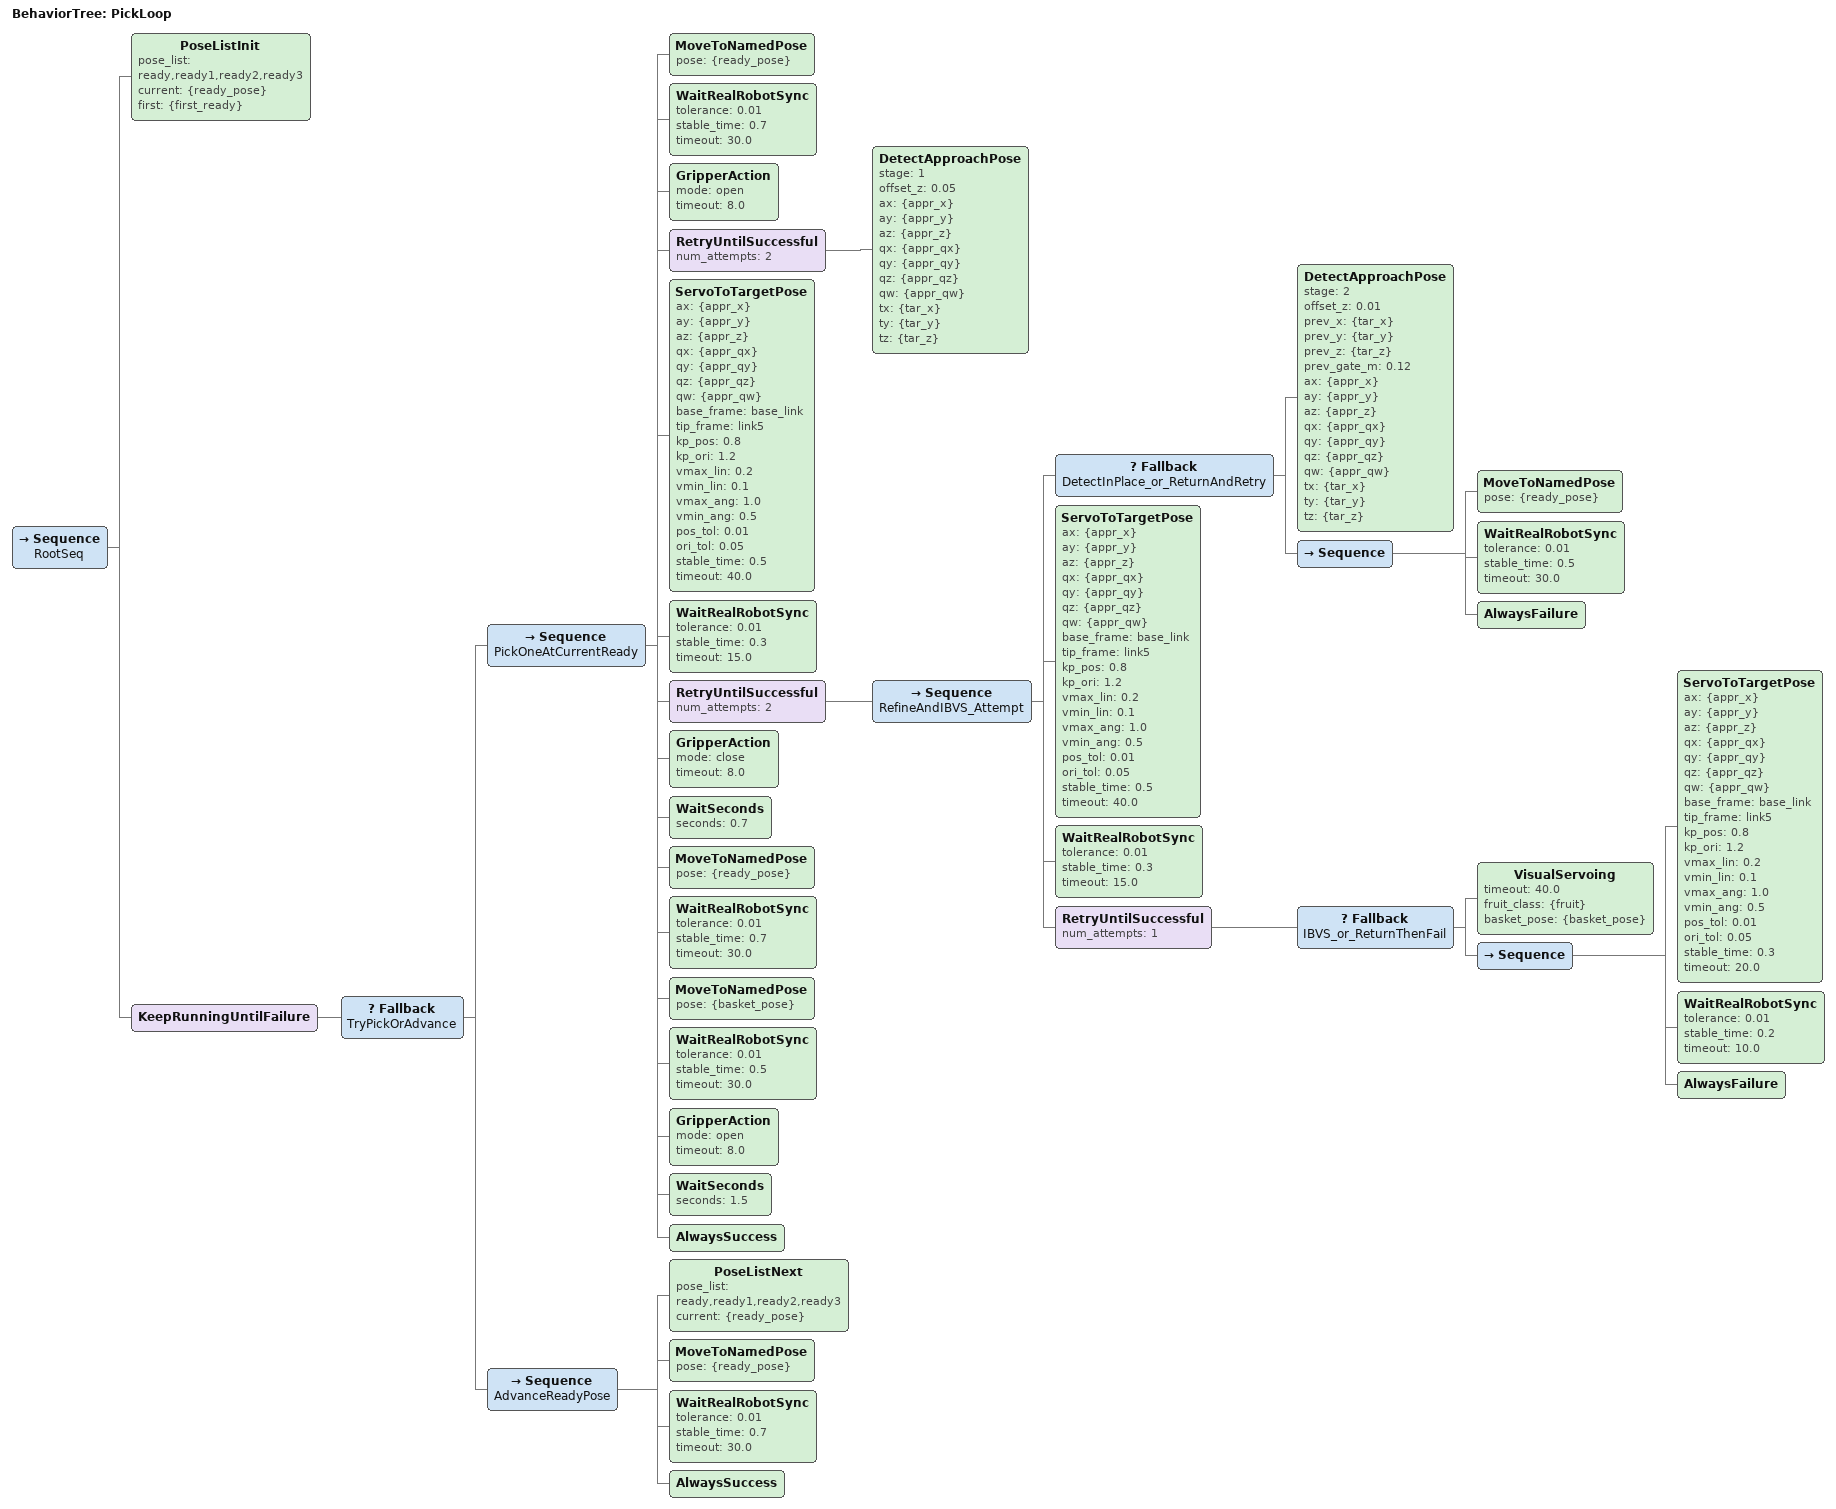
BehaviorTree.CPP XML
<!-- /behavior_trees/pick_with_loops.xml -->
<root main_tree_to_execute="PickLoop">
  <!-- 반복 가능한 딸기 수확 루프 -->
  <BehaviorTree ID="PickLoop">
    <Sequence name="RootSeq">
      <!-- 준비: ready pose 리스트 초기화 -->
      <!-- pose_list 는 launch 파라미터로 바꿔도 됨 -->
      <PoseListInit pose_list="ready,ready1,ready2,ready3"
                    current="{ready_pose}"
                    first="{first_ready}"/>

      <!-- 루프: 자식이 SUCCESS 또는 RUNNING인 동안 계속 틱, 자식이 FAILURE면 종료 -->
      <KeepRunningUntilFailure>
        <Fallback name="TryPickOrAdvance">

          <!-- ========== 현재 ready_pose 에서 하나 따기 시도 ========== -->
          <Sequence name="PickOneAtCurrentReady">
            <!-- 0) 현재 ready 로 이동 & 동기화 & 그리퍼 오픈 -->
            <MoveToNamedPose pose="{ready_pose}"/>
            <WaitRealRobotSync tolerance="0.01" stable_time="0.7" timeout="30.0"/>
            <GripperAction mode="open" timeout="8.0"/>

            <!-- 1) 1차 탐지 (offset 0.05) : 같은 ready에서 최대 3회 재시도 -->
            <RetryUntilSuccessful num_attempts="2">
              <DetectApproachPose stage="1" offset_z="0.05"
                                  ax="{appr_x}" ay="{appr_y}" az="{appr_z}"
                                  qx="{appr_qx}" qy="{appr_qy}" qz="{appr_qz}" qw="{appr_qw}"
                                  tx="{tar_x}" ty="{tar_y}" tz="{tar_z}"/>
            </RetryUntilSuccessful>

            <!-- 2) 접근 서보 -->
            <ServoToTargetPose ax="{appr_x}" ay="{appr_y}" az="{appr_z}"
                               qx="{appr_qx}" qy="{appr_qy}" qz="{appr_qz}" qw="{appr_qw}"
                               base_frame="base_link" tip_frame="link5"
                               kp_pos="0.8" kp_ori="1.2"
                               vmax_lin="0.2" vmin_lin="0.1"
                               vmax_ang="1.0"  vmin_ang="0.5"
                               pos_tol="0.01"  ori_tol="0.05"
                               stable_time="0.5" timeout="40.0"/>
            <WaitRealRobotSync tolerance="0.01" stable_time="0.3" timeout="15.0"/>

            <RetryUntilSuccessful num_attempts="2">
              <Sequence name="RefineAndIBVS_Attempt">
                <!-- (a) 2차 Detect: 현 위치에서 먼저 시도. 실패 시에만 ready 복귀 후 실패 강제 -->
                <Fallback name="DetectInPlace_or_ReturnAndRetry">
                  <!-- 성공 경로: Detect 성공 시 Fallback=SUCCESS -->
                  <DetectApproachPose stage="2" offset_z="0.01"
                                      prev_x="{tar_x}" prev_y="{tar_y}" prev_z="{tar_z}"
                                      prev_gate_m="0.12"
                                      ax="{appr_x}" ay="{appr_y}" az="{appr_z}"
                                      qx="{appr_qx}" qy="{appr_qy}" qz="{appr_qz}" qw="{appr_qw}"
                                      tx="{tar_x}" ty="{tar_y}" tz="{tar_z}"/>
                  <!-- 실패 경로: ready로 돌아가고 강제 실패하여 Retry 유도 -->
                  <Sequence>
                    <MoveToNamedPose pose="{ready_pose}"/>
                    <WaitRealRobotSync tolerance="0.01" stable_time="0.5" timeout="30.0"/>
                    <AlwaysFailure/>
                  </Sequence>
                </Fallback>

                <!-- (b) 접근 -->
                <ServoToTargetPose ax="{appr_x}" ay="{appr_y}" az="{appr_z}"
                                   qx="{appr_qx}" qy="{appr_qy}" qz="{appr_qz}" qw="{appr_qw}"
                                   base_frame="base_link" tip_frame="link5"
                                   kp_pos="0.8" kp_ori="1.2"
                                   vmax_lin="0.2" vmin_lin="0.1"
                                   vmax_ang="1.0"  vmin_ang="0.5"
                                   pos_tol="0.01"  ori_tol="0.05"
                                   stable_time="0.5" timeout="40.0"/>
                <WaitRealRobotSync tolerance="0.01" stable_time="0.3" timeout="15.0"/>

                <!-- (c) IBVS: 실패 시 이전 접근 포즈로 복귀 후 재시도(최대 3회) -->
                <RetryUntilSuccessful num_attempts="1">
                  <Fallback name="IBVS_or_ReturnThenFail">
                    <!-- IBVS가 성공하면 fruit_class와 basket_pose를 블랙보드에 저장 -->
                    <VisualServoing timeout="40.0" fruit_class="{fruit}" basket_pose="{basket_pose}"/>
                   <!-- 실패 시: 이전 접근 포즈로 복귀하고 강제 실패해서 Retry 유도 -->
                    <Sequence>
                      <ServoToTargetPose ax="{appr_x}" ay="{appr_y}" az="{appr_z}"
                                         qx="{appr_qx}" qy="{appr_qy}" qz="{appr_qz}" qw="{appr_qw}"
                                         base_frame="base_link" tip_frame="link5"
                                         kp_pos="0.8" kp_ori="1.2"
                                         vmax_lin="0.2" vmin_lin="0.1"
                                         vmax_ang="1.0"  vmin_ang="0.5"
                                         pos_tol="0.01"  ori_tol="0.05"
                                         stable_time="0.3" timeout="20.0"/>
                      <WaitRealRobotSync tolerance="0.01" stable_time="0.2" timeout="10.0"/>
                      <AlwaysFailure/>
                    </Sequence>
                  </Fallback>
                </RetryUntilSuccessful>
              </Sequence>
            </RetryUntilSuccessful>

            <!-- 4) 집게 닫고 바스켓 투입 → 원래 첫 ready로 복귀 -->
            <GripperAction mode="close" timeout="8.0"/>
            <WaitSeconds seconds="0.7"/>

            <MoveToNamedPose pose="{ready_pose}"/>
            <WaitRealRobotSync tolerance="0.01" stable_time="0.7" timeout="30.0"/>
            <MoveToNamedPose pose="{basket_pose}"/>
            <WaitRealRobotSync tolerance="0.01" stable_time="0.5" timeout="30.0"/>
            <GripperAction mode="open" timeout="8.0"/>

            <!-- 떨어뜨린 뒤 살짝 대기 -->
            <WaitSeconds seconds="1.5"/>
            <!-- 한 개 완료 후에도 루프 계속 돌기 위해 성공을 고정 -->
            <AlwaysSuccess/>
          </Sequence>

          <!-- ========== 첫 탐지(3회)마저 실패했을 때: 다음 ready로 넘어가기 ========== -->
          <Sequence name="AdvanceReadyPose">
            <PoseListNext pose_list="ready,ready1,ready2,ready3"
                          current="{ready_pose}"/>
            <MoveToNamedPose pose="{ready_pose}"/>
            <WaitRealRobotSync tolerance="0.01" stable_time="0.7" timeout="30.0"/>
            <!-- 다음 ready에서 다시 루프 진행하도록 성공 고정 -->
            <AlwaysSuccess/>
          </Sequence>

        </Fallback>
      </KeepRunningUntilFailure>
    </Sequence>
  </BehaviorTree>
</root>
